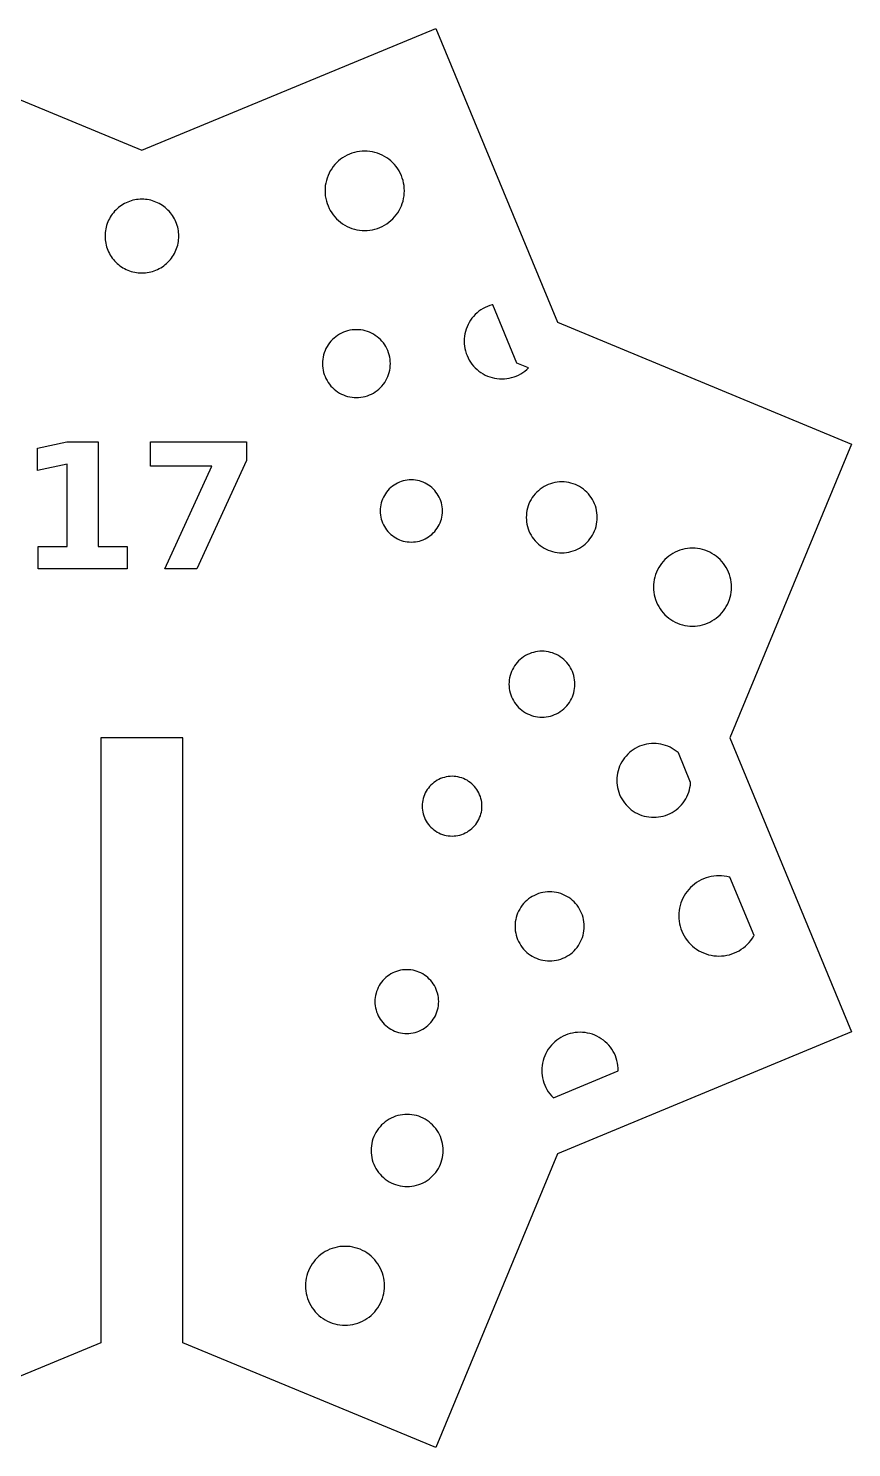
# Model space of a CAD drawing. Header units: millimetres. Extents: x 0 to 450, y -234 to 0.
# Drawn here: x 247.4 to 287.6, y -231.3 to -162 of the extents above; entities that cross this region are included whole.
import ezdxf

# ---------------------------------------------------------------- set-up
doc = ezdxf.new("R2010")
doc.units = ezdxf.units.MM
doc.layers.add('CUT', color=1, linetype='Continuous')
doc.layers.add('ENGRAVE', color=7, linetype='Continuous')

msp = doc.modelspace()

# ---------------------------------------------------------------- linework, layer by layer
at = {"layer": 'CUT'}
for points in [[(254.936, -226.175), (254.936, -196.645), (250.936, -196.645), (250.936, -226.175), (238.586, -231.291), (232.642, -216.94), (218.291, -210.996), (224.235, -196.645), (218.291, -182.295), (232.642, -176.351), (238.586, -162), (252.936, -167.944), (267.287, -162), (273.231, -176.351), (287.582, -182.295), (281.638, -196.645), (287.582, -210.996), (273.231, -216.94), (267.287, -231.291), (254.936, -226.175)], [(265.684, -170.431), (265.713, -170.307), (265.734, -170.182), (265.746, -170.056), (265.75, -169.929), (265.746, -169.802), (265.734, -169.676), (265.713, -169.551), (265.684, -169.428), (265.647, -169.306), (265.603, -169.188), (265.55, -169.072), (265.49, -168.96), (265.424, -168.853), (265.35, -168.749), (265.269, -168.651), (265.183, -168.559), (265.09, -168.472), (264.992, -168.392), (264.889, -168.318), (264.781, -168.251), (264.669, -168.191), (264.554, -168.139), (264.435, -168.094), (264.314, -168.057), (264.19, -168.029), (264.065, -168.008), (263.939, -167.996), (263.812, -167.991), (263.686, -167.996), (263.559, -168.008), (263.434, -168.029), (263.311, -168.057), (263.189, -168.094), (263.071, -168.139), (262.955, -168.191), (262.843, -168.251), (262.736, -168.318), (262.633, -168.392), (262.535, -168.472), (262.442, -168.559), (262.355, -168.651), (262.275, -168.749), (262.201, -168.853), (262.134, -168.96), (262.074, -169.072), (262.022, -169.188), (261.977, -169.306), (261.941, -169.428), (261.912, -169.551), (261.891, -169.676), (261.879, -169.802), (261.875, -169.929), (261.879, -170.056), (261.891, -170.182), (261.912, -170.307), (261.941, -170.431), (261.977, -170.552), (262.022, -170.671), (262.074, -170.786), (262.134, -170.898), (262.201, -171.006), (262.275, -171.109), (262.355, -171.207), (262.442, -171.299), (262.535, -171.386), (262.633, -171.466), (262.736, -171.54), (262.843, -171.607), (262.955, -171.667), (263.071, -171.719), (263.189, -171.764), (263.311, -171.801), (263.434, -171.83), (263.559, -171.85), (263.686, -171.863), (263.812, -171.867), (263.939, -171.863), (264.065, -171.85), (264.19, -171.83), (264.314, -171.801), (264.435, -171.764), (264.554, -171.719), (264.669, -171.667), (264.781, -171.607), (264.889, -171.54), (264.992, -171.466), (265.09, -171.386), (265.183, -171.299), (265.269, -171.207), (265.35, -171.109), (265.424, -171.006), (265.49, -170.898), (265.55, -170.786), (265.603, -170.671), (265.647, -170.552), (265.684, -170.431)], [(254.734, -172.052), (254.728, -171.964), (254.717, -171.876), (254.702, -171.789), (254.683, -171.703), (254.659, -171.618), (254.631, -171.534), (254.599, -171.451), (254.564, -171.37), (254.524, -171.292), (254.48, -171.215), (254.433, -171.14), (254.382, -171.068), (254.328, -170.998), (254.27, -170.931), (254.209, -170.867), (254.145, -170.806), (254.078, -170.749), (254.009, -170.694), (253.936, -170.643), (253.862, -170.596), (253.785, -170.553), (253.706, -170.513), (253.625, -170.477), (253.543, -170.445), (253.459, -170.418), (253.374, -170.394), (253.288, -170.375), (253.201, -170.36), (253.113, -170.349), (253.025, -170.342), (252.936, -170.34), (252.848, -170.342), (252.76, -170.349), (252.672, -170.36), (252.585, -170.375), (252.499, -170.394), (252.414, -170.418), (252.33, -170.445), (252.248, -170.477), (252.167, -170.513), (252.088, -170.553), (252.011, -170.596), (251.936, -170.643), (251.864, -170.694), (251.795, -170.749), (251.728, -170.806), (251.664, -170.867), (251.603, -170.931), (251.545, -170.998), (251.491, -171.068), (251.44, -171.14), (251.393, -171.215), (251.349, -171.292), (251.309, -171.37), (251.273, -171.451), (251.242, -171.534), (251.214, -171.618), (251.19, -171.703), (251.171, -171.789), (251.156, -171.876), (251.145, -171.964), (251.139, -172.052), (251.136, -172.14), (251.139, -172.228), (251.145, -172.317), (251.156, -172.404), (251.171, -172.491), (251.19, -172.577), (251.214, -172.663), (251.242, -172.746), (251.273, -172.829), (251.309, -172.91), (251.349, -172.989), (251.393, -173.065), (251.44, -173.14), (251.491, -173.212), (251.545, -173.282), (251.603, -173.349), (251.664, -173.413), (251.728, -173.474), (251.795, -173.532), (251.864, -173.586), (251.936, -173.637), (252.011, -173.684), (252.088, -173.728), (252.167, -173.767), (252.248, -173.803), (252.33, -173.835), (252.414, -173.863), (252.499, -173.886), (252.585, -173.905), (252.672, -173.921), (252.76, -173.931), (252.848, -173.938), (252.936, -173.94), (253.025, -173.938), (253.113, -173.931), (253.201, -173.921), (253.288, -173.905), (253.374, -173.886), (253.459, -173.863), (253.543, -173.835), (253.625, -173.803), (253.706, -173.767), (253.785, -173.728), (253.862, -173.684), (253.936, -173.637), (254.009, -173.586), (254.078, -173.532), (254.145, -173.474), (254.209, -173.413), (254.27, -173.349), (254.328, -173.282), (254.382, -173.212), (254.433, -173.14), (254.48, -173.065), (254.524, -172.989), (254.564, -172.91), (254.599, -172.829), (254.631, -172.746), (254.659, -172.663), (254.683, -172.577), (254.702, -172.491), (254.717, -172.404), (254.728, -172.317), (254.734, -172.228), (254.736, -172.14), (254.734, -172.052)], [(271.431, -178.867), (271.533, -178.804), (271.631, -178.733), (271.724, -178.657), (271.81, -178.576), (271.241, -178.341), (270.06, -175.489), (270.034, -175.495), (269.918, -175.53), (269.806, -175.572), (269.696, -175.622), (269.59, -175.679), (269.487, -175.742), (269.39, -175.812), (269.296, -175.889), (269.208, -175.971), (269.126, -176.059), (269.05, -176.152), (268.98, -176.25), (268.916, -176.353), (268.859, -176.459), (268.809, -176.569), (268.767, -176.681), (268.732, -176.797), (268.705, -176.914), (268.685, -177.033), (268.673, -177.153), (268.669, -177.273), (268.673, -177.393), (268.685, -177.513), (268.705, -177.632), (268.732, -177.749), (268.767, -177.865), (268.809, -177.977), (268.859, -178.087), (268.916, -178.193), (268.98, -178.296), (269.05, -178.394), (269.126, -178.487), (269.208, -178.575), (269.296, -178.657), (269.39, -178.733), (269.487, -178.804), (269.59, -178.867), (269.696, -178.924), (269.806, -178.974), (269.918, -179.016), (270.034, -179.051), (270.151, -179.079), (270.27, -179.098), (270.39, -179.11), (270.51, -179.114), (270.631, -179.11), (270.75, -179.098), (270.869, -179.079), (270.987, -179.051), (271.102, -179.016), (271.215, -178.974), (271.324, -178.924), (271.431, -178.867)], [(265.011, -178.797), (265.036, -178.691), (265.053, -178.584), (265.064, -178.476), (265.068, -178.368), (265.064, -178.26), (265.053, -178.152), (265.036, -178.045), (265.011, -177.939), (264.98, -177.835), (264.941, -177.734), (264.897, -177.635), (264.845, -177.539), (264.788, -177.447), (264.725, -177.359), (264.656, -177.275), (264.582, -177.196), (264.503, -177.122), (264.419, -177.053), (264.331, -176.99), (264.239, -176.932), (264.143, -176.881), (264.044, -176.836), (263.943, -176.798), (263.839, -176.767), (263.733, -176.742), (263.626, -176.724), (263.518, -176.714), (263.41, -176.71), (263.301, -176.714), (263.193, -176.724), (263.086, -176.742), (262.981, -176.767), (262.877, -176.798), (262.776, -176.836), (262.677, -176.881), (262.581, -176.932), (262.489, -176.99), (262.401, -177.053), (262.317, -177.122), (262.238, -177.196), (262.164, -177.275), (262.095, -177.359), (262.032, -177.447), (261.974, -177.539), (261.923, -177.635), (261.878, -177.734), (261.84, -177.835), (261.809, -177.939), (261.784, -178.045), (261.766, -178.152), (261.756, -178.26), (261.752, -178.368), (261.756, -178.476), (261.766, -178.584), (261.784, -178.691), (261.809, -178.797), (261.84, -178.901), (261.878, -179.002), (261.923, -179.101), (261.974, -179.197), (262.032, -179.289), (262.095, -179.377), (262.164, -179.461), (262.238, -179.54), (262.317, -179.614), (262.401, -179.683), (262.489, -179.746), (262.581, -179.804), (262.677, -179.855), (262.776, -179.899), (262.877, -179.938), (262.981, -179.969), (263.086, -179.994), (263.193, -180.011), (263.301, -180.022), (263.41, -180.026), (263.518, -180.022), (263.626, -180.011), (263.733, -179.994), (263.839, -179.969), (263.943, -179.938), (264.044, -179.899), (264.143, -179.855), (264.239, -179.804), (264.331, -179.746), (264.419, -179.683), (264.503, -179.614), (264.582, -179.54), (264.656, -179.461), (264.725, -179.377), (264.788, -179.289), (264.845, -179.197), (264.897, -179.101), (264.941, -179.002), (264.98, -178.901), (265.011, -178.797)], [(267.555, -185.954), (267.578, -185.857), (267.594, -185.759), (267.604, -185.66), (267.607, -185.561), (267.604, -185.462), (267.594, -185.363), (267.578, -185.265), (267.555, -185.168), (267.526, -185.073), (267.491, -184.98), (267.45, -184.889), (267.403, -184.802), (267.351, -184.717), (267.293, -184.637), (267.23, -184.56), (267.162, -184.487), (267.09, -184.419), (267.013, -184.356), (266.932, -184.298), (266.848, -184.246), (266.76, -184.199), (266.67, -184.158), (266.577, -184.123), (266.481, -184.094), (266.385, -184.072), (266.287, -184.055), (266.188, -184.046), (266.088, -184.042), (265.989, -184.046), (265.89, -184.055), (265.792, -184.072), (265.695, -184.094), (265.6, -184.123), (265.507, -184.158), (265.417, -184.199), (265.329, -184.246), (265.245, -184.298), (265.164, -184.356), (265.087, -184.419), (265.015, -184.487), (264.947, -184.56), (264.884, -184.637), (264.826, -184.717), (264.773, -184.802), (264.727, -184.889), (264.685, -184.98), (264.65, -185.073), (264.622, -185.168), (264.599, -185.265), (264.583, -185.363), (264.573, -185.462), (264.57, -185.561), (264.573, -185.66), (264.583, -185.759), (264.599, -185.857), (264.622, -185.954), (264.65, -186.049), (264.685, -186.142), (264.727, -186.233), (264.773, -186.32), (264.826, -186.405), (264.884, -186.485), (264.947, -186.562), (265.015, -186.635), (265.087, -186.703), (265.164, -186.766), (265.245, -186.824), (265.329, -186.876), (265.417, -186.923), (265.507, -186.964), (265.6, -186.999), (265.695, -187.028), (265.792, -187.05), (265.89, -187.067), (265.989, -187.076), (266.088, -187.079), (266.188, -187.076), (266.287, -187.067), (266.385, -187.05), (266.481, -187.028), (266.577, -186.999), (266.67, -186.964), (266.76, -186.923), (266.848, -186.876), (266.932, -186.824), (267.013, -186.766), (267.09, -186.703), (267.162, -186.635), (267.23, -186.562), (267.293, -186.485), (267.351, -186.405), (267.403, -186.32), (267.45, -186.233), (267.491, -186.142), (267.526, -186.049), (267.555, -185.954)], [(275.108, -186.321), (275.134, -186.211), (275.152, -186.099), (275.163, -185.986), (275.167, -185.873), (275.163, -185.759), (275.152, -185.646), (275.134, -185.534), (275.108, -185.424), (275.075, -185.315), (275.035, -185.209), (274.988, -185.106), (274.935, -185.006), (274.875, -184.91), (274.809, -184.818), (274.737, -184.73), (274.659, -184.647), (274.577, -184.57), (274.489, -184.498), (274.397, -184.432), (274.301, -184.372), (274.201, -184.318), (274.097, -184.271), (273.991, -184.232), (273.883, -184.199), (273.772, -184.173), (273.66, -184.154), (273.547, -184.143), (273.434, -184.14), (273.321, -184.143), (273.208, -184.154), (273.096, -184.173), (272.986, -184.199), (272.877, -184.232), (272.771, -184.271), (272.668, -184.318), (272.568, -184.372), (272.471, -184.432), (272.379, -184.498), (272.291, -184.57), (272.209, -184.647), (272.131, -184.73), (272.059, -184.818), (271.993, -184.91), (271.933, -185.006), (271.88, -185.106), (271.833, -185.209), (271.793, -185.315), (271.76, -185.424), (271.734, -185.534), (271.716, -185.646), (271.705, -185.759), (271.701, -185.873), (271.705, -185.986), (271.716, -186.099), (271.734, -186.211), (271.76, -186.321), (271.793, -186.43), (271.833, -186.536), (271.88, -186.639), (271.933, -186.739), (271.993, -186.835), (272.059, -186.927), (272.131, -187.015), (272.209, -187.098), (272.291, -187.175), (272.379, -187.247), (272.471, -187.313), (272.568, -187.373), (272.668, -187.427), (272.771, -187.474), (272.877, -187.513), (272.986, -187.546), (273.096, -187.572), (273.208, -187.591), (273.321, -187.602), (273.434, -187.605), (273.547, -187.602), (273.66, -187.591), (273.772, -187.572), (273.883, -187.546), (273.991, -187.513), (274.097, -187.474), (274.201, -187.427), (274.301, -187.373), (274.397, -187.313), (274.489, -187.247), (274.577, -187.175), (274.659, -187.098), (274.737, -187.015), (274.809, -186.927), (274.875, -186.835), (274.935, -186.739), (274.988, -186.639), (275.035, -186.536), (275.075, -186.43), (275.108, -186.321)], [(281.65, -189.772), (281.679, -189.651), (281.699, -189.528), (281.711, -189.404), (281.715, -189.28), (281.711, -189.155), (281.699, -189.032), (281.679, -188.909), (281.65, -188.787), (281.614, -188.668), (281.57, -188.552), (281.519, -188.438), (281.46, -188.329), (281.394, -188.223), (281.322, -188.122), (281.243, -188.025), (281.158, -187.935), (281.067, -187.849), (280.971, -187.77), (280.87, -187.698), (280.764, -187.632), (280.654, -187.574), (280.541, -187.522), (280.424, -187.478), (280.305, -187.442), (280.184, -187.414), (280.061, -187.394), (279.937, -187.381), (279.813, -187.377), (279.688, -187.381), (279.564, -187.394), (279.441, -187.414), (279.32, -187.442), (279.201, -187.478), (279.085, -187.522), (278.971, -187.574), (278.861, -187.632), (278.756, -187.698), (278.654, -187.77), (278.558, -187.849), (278.467, -187.935), (278.382, -188.025), (278.303, -188.122), (278.231, -188.223), (278.165, -188.329), (278.106, -188.438), (278.055, -188.552), (278.011, -188.668), (277.975, -188.787), (277.947, -188.909), (277.926, -189.032), (277.914, -189.155), (277.91, -189.28), (277.914, -189.404), (277.926, -189.528), (277.947, -189.651), (277.975, -189.772), (278.011, -189.891), (278.055, -190.008), (278.106, -190.121), (278.165, -190.231), (278.231, -190.337), (278.303, -190.438), (278.382, -190.534), (278.467, -190.625), (278.558, -190.71), (278.654, -190.789), (278.756, -190.862), (278.861, -190.927), (278.971, -190.986), (279.085, -191.038), (279.201, -191.081), (279.32, -191.118), (279.441, -191.146), (279.564, -191.166), (279.688, -191.178), (279.813, -191.182), (279.937, -191.178), (280.061, -191.166), (280.184, -191.146), (280.305, -191.118), (280.424, -191.081), (280.541, -191.038), (280.654, -190.986), (280.764, -190.927), (280.87, -190.862), (280.971, -190.789), (281.067, -190.71), (281.158, -190.625), (281.243, -190.534), (281.322, -190.438), (281.394, -190.337), (281.46, -190.231), (281.519, -190.121), (281.57, -190.008), (281.614, -189.891), (281.65, -189.772)], [(274.019, -194.434), (274.043, -194.332), (274.06, -194.228), (274.071, -194.123), (274.074, -194.018), (274.071, -193.913), (274.06, -193.808), (274.043, -193.704), (274.019, -193.602), (273.989, -193.501), (273.952, -193.402), (273.908, -193.306), (273.859, -193.214), (273.803, -193.124), (273.742, -193.039), (273.675, -192.957), (273.603, -192.88), (273.526, -192.808), (273.445, -192.742), (273.359, -192.68), (273.27, -192.625), (273.177, -192.575), (273.081, -192.532), (272.983, -192.495), (272.882, -192.464), (272.779, -192.44), (272.676, -192.423), (272.571, -192.413), (272.466, -192.409), (272.36, -192.413), (272.256, -192.423), (272.152, -192.44), (272.049, -192.464), (271.948, -192.495), (271.85, -192.532), (271.754, -192.575), (271.661, -192.625), (271.572, -192.68), (271.486, -192.742), (271.405, -192.808), (271.328, -192.88), (271.256, -192.957), (271.189, -193.039), (271.128, -193.124), (271.072, -193.214), (271.023, -193.306), (270.979, -193.402), (270.942, -193.501), (270.912, -193.602), (270.888, -193.704), (270.871, -193.808), (270.86, -193.913), (270.857, -194.018), (270.86, -194.123), (270.871, -194.228), (270.888, -194.332), (270.912, -194.434), (270.942, -194.535), (270.979, -194.633), (271.023, -194.729), (271.072, -194.822), (271.128, -194.912), (271.189, -194.997), (271.256, -195.079), (271.328, -195.155), (271.405, -195.227), (271.486, -195.294), (271.572, -195.355), (271.661, -195.411), (271.754, -195.461), (271.85, -195.504), (271.948, -195.541), (272.049, -195.572), (272.152, -195.596), (272.256, -195.613), (272.36, -195.623), (272.466, -195.627), (272.571, -195.623), (272.676, -195.613), (272.779, -195.596), (272.882, -195.572), (272.983, -195.541), (273.081, -195.504), (273.177, -195.461), (273.27, -195.411), (273.359, -195.355), (273.445, -195.294), (273.526, -195.227), (273.603, -195.155), (273.675, -195.079), (273.742, -194.997), (273.803, -194.912), (273.859, -194.822), (273.908, -194.729), (273.952, -194.633), (273.989, -194.535), (274.019, -194.434)], [(279.664, -199.182), (279.691, -199.067), (279.71, -198.951), (279.722, -198.833), (279.723, -198.816), (279.125, -197.373), (279.112, -197.361), (279.021, -197.286), (278.925, -197.217), (278.825, -197.155), (278.721, -197.1), (278.614, -197.051), (278.503, -197.009), (278.39, -196.975), (278.275, -196.948), (278.159, -196.929), (278.042, -196.918), (277.924, -196.914), (277.806, -196.918), (277.689, -196.929), (277.572, -196.948), (277.458, -196.975), (277.345, -197.009), (277.234, -197.051), (277.127, -197.1), (277.023, -197.155), (276.923, -197.217), (276.827, -197.286), (276.736, -197.361), (276.65, -197.441), (276.569, -197.528), (276.494, -197.619), (276.426, -197.715), (276.363, -197.815), (276.308, -197.919), (276.259, -198.026), (276.218, -198.136), (276.183, -198.249), (276.157, -198.364), (276.137, -198.48), (276.126, -198.598), (276.122, -198.716), (276.126, -198.833), (276.137, -198.951), (276.157, -199.067), (276.183, -199.182), (276.218, -199.295), (276.259, -199.405), (276.308, -199.513), (276.363, -199.617), (276.426, -199.717), (276.494, -199.813), (276.569, -199.904), (276.65, -199.99), (276.736, -200.07), (276.827, -200.145), (276.923, -200.214), (277.023, -200.276), (277.127, -200.332), (277.234, -200.38), (277.345, -200.422), (277.458, -200.456), (277.572, -200.483), (277.689, -200.502), (277.806, -200.514), (277.924, -200.518), (278.042, -200.514), (278.159, -200.502), (278.275, -200.483), (278.39, -200.456), (278.503, -200.422), (278.614, -200.38), (278.721, -200.332), (278.825, -200.276), (278.925, -200.214), (279.021, -200.145), (279.112, -200.07), (279.198, -199.99), (279.279, -199.904), (279.354, -199.813), (279.422, -199.717), (279.484, -199.617), (279.54, -199.513), (279.589, -199.405), (279.63, -199.295), (279.664, -199.182)], [(269.486, -200.352), (269.508, -200.259), (269.524, -200.165), (269.533, -200.07), (269.536, -199.974), (269.533, -199.879), (269.524, -199.784), (269.508, -199.69), (269.486, -199.597), (269.459, -199.506), (269.425, -199.417), (269.386, -199.33), (269.341, -199.246), (269.291, -199.165), (269.235, -199.087), (269.174, -199.014), (269.109, -198.944), (269.04, -198.879), (268.966, -198.818), (268.888, -198.763), (268.807, -198.712), (268.723, -198.667), (268.636, -198.628), (268.547, -198.594), (268.456, -198.567), (268.363, -198.545), (268.269, -198.529), (268.174, -198.52), (268.079, -198.517), (267.983, -198.52), (267.888, -198.529), (267.794, -198.545), (267.701, -198.567), (267.61, -198.594), (267.521, -198.628), (267.434, -198.667), (267.35, -198.712), (267.269, -198.763), (267.191, -198.818), (267.118, -198.879), (267.048, -198.944), (266.983, -199.014), (266.922, -199.087), (266.867, -199.165), (266.817, -199.246), (266.772, -199.33), (266.732, -199.417), (266.699, -199.506), (266.671, -199.597), (266.649, -199.69), (266.634, -199.784), (266.624, -199.879), (266.621, -199.974), (266.624, -200.07), (266.634, -200.165), (266.649, -200.259), (266.671, -200.352), (266.699, -200.443), (266.732, -200.532), (266.772, -200.619), (266.817, -200.703), (266.867, -200.784), (266.922, -200.862), (266.983, -200.935), (267.048, -201.005), (267.118, -201.07), (267.191, -201.131), (267.269, -201.186), (267.35, -201.237), (267.434, -201.282), (267.521, -201.321), (267.61, -201.355), (267.701, -201.382), (267.794, -201.404), (267.888, -201.419), (267.983, -201.429), (268.079, -201.432), (268.174, -201.429), (268.269, -201.419), (268.363, -201.404), (268.456, -201.382), (268.547, -201.355), (268.636, -201.321), (268.723, -201.282), (268.807, -201.237), (268.888, -201.186), (268.966, -201.131), (269.04, -201.07), (269.109, -201.005), (269.174, -200.935), (269.235, -200.862), (269.291, -200.784), (269.341, -200.703), (269.386, -200.619), (269.425, -200.532), (269.459, -200.443), (269.486, -200.352)], [(282.581, -206.624), (282.663, -206.524), (282.737, -206.42), (282.805, -206.311), (282.818, -206.288), (281.64, -203.445), (281.615, -203.437), (281.49, -203.408), (281.363, -203.387), (281.235, -203.374), (281.107, -203.37), (280.979, -203.374), (280.851, -203.387), (280.725, -203.408), (280.6, -203.437), (280.477, -203.474), (280.357, -203.52), (280.24, -203.572), (280.127, -203.633), (280.018, -203.701), (279.914, -203.775), (279.815, -203.857), (279.721, -203.945), (279.633, -204.038), (279.552, -204.137), (279.477, -204.242), (279.409, -204.351), (279.349, -204.464), (279.296, -204.581), (279.251, -204.701), (279.214, -204.823), (279.184, -204.948), (279.163, -205.075), (279.151, -205.203), (279.147, -205.331), (279.151, -205.459), (279.163, -205.587), (279.184, -205.713), (279.214, -205.838), (279.251, -205.961), (279.296, -206.081), (279.349, -206.198), (279.409, -206.311), (279.477, -206.42), (279.552, -206.524), (279.633, -206.624), (279.721, -206.717), (279.815, -206.805), (279.914, -206.886), (280.018, -206.961), (280.127, -207.029), (280.24, -207.089), (280.357, -207.142), (280.477, -207.187), (280.6, -207.225), (280.725, -207.254), (280.851, -207.275), (280.979, -207.287), (281.107, -207.291), (281.235, -207.287), (281.363, -207.275), (281.49, -207.254), (281.615, -207.225), (281.737, -207.187), (281.858, -207.142), (281.974, -207.089), (282.088, -207.029), (282.196, -206.961), (282.301, -206.886), (282.4, -206.805), (282.494, -206.717), (282.581, -206.624)], [(274.472, -206.279), (274.497, -206.171), (274.515, -206.062), (274.525, -205.952), (274.529, -205.842), (274.525, -205.731), (274.515, -205.621), (274.497, -205.512), (274.472, -205.405), (274.439, -205.299), (274.401, -205.195), (274.355, -205.095), (274.303, -204.997), (274.245, -204.903), (274.18, -204.814), (274.11, -204.728), (274.035, -204.648), (273.954, -204.572), (273.868, -204.502), (273.779, -204.438), (273.685, -204.379), (273.587, -204.327), (273.487, -204.282), (273.383, -204.243), (273.278, -204.211), (273.17, -204.185), (273.061, -204.167), (272.951, -204.157), (272.84, -204.153), (272.73, -204.157), (272.62, -204.167), (272.511, -204.185), (272.403, -204.211), (272.298, -204.243), (272.194, -204.282), (272.094, -204.327), (271.996, -204.379), (271.902, -204.438), (271.813, -204.502), (271.727, -204.572), (271.646, -204.648), (271.571, -204.728), (271.501, -204.814), (271.436, -204.903), (271.378, -204.997), (271.326, -205.095), (271.28, -205.195), (271.241, -205.299), (271.209, -205.405), (271.184, -205.512), (271.166, -205.621), (271.155, -205.731), (271.152, -205.842), (271.155, -205.952), (271.166, -206.062), (271.184, -206.171), (271.209, -206.279), (271.241, -206.384), (271.28, -206.488), (271.326, -206.589), (271.378, -206.686), (271.436, -206.78), (271.501, -206.87), (271.571, -206.955), (271.646, -207.036), (271.727, -207.111), (271.813, -207.181), (271.902, -207.246), (271.996, -207.304), (272.094, -207.356), (272.194, -207.402), (272.298, -207.441), (272.403, -207.473), (272.511, -207.498), (272.62, -207.516), (272.73, -207.527), (272.84, -207.53), (272.951, -207.527), (273.061, -207.516), (273.17, -207.498), (273.278, -207.473), (273.383, -207.441), (273.487, -207.402), (273.587, -207.356), (273.685, -207.304), (273.779, -207.246), (273.868, -207.181), (273.954, -207.111), (274.035, -207.036), (274.11, -206.955), (274.18, -206.87), (274.245, -206.78), (274.303, -206.686), (274.355, -206.589), (274.401, -206.488), (274.439, -206.384), (274.472, -206.279)], [(267.371, -209.917), (267.394, -209.818), (267.411, -209.717), (267.421, -209.616), (267.424, -209.514), (267.421, -209.412), (267.411, -209.311), (267.394, -209.21), (267.371, -209.111), (267.341, -209.014), (267.305, -208.918), (267.263, -208.826), (267.215, -208.736), (267.162, -208.649), (267.102, -208.567), (267.038, -208.488), (266.968, -208.414), (266.894, -208.344), (266.815, -208.279), (266.732, -208.22), (266.646, -208.166), (266.556, -208.118), (266.463, -208.076), (266.368, -208.04), (266.271, -208.011), (266.171, -207.988), (266.071, -207.971), (265.97, -207.961), (265.868, -207.958), (265.766, -207.961), (265.665, -207.971), (265.564, -207.988), (265.465, -208.011), (265.368, -208.04), (265.272, -208.076), (265.18, -208.118), (265.09, -208.166), (265.003, -208.22), (264.921, -208.279), (264.842, -208.344), (264.768, -208.414), (264.698, -208.488), (264.633, -208.567), (264.574, -208.649), (264.52, -208.736), (264.472, -208.826), (264.43, -208.918), (264.394, -209.014), (264.365, -209.111), (264.342, -209.21), (264.325, -209.311), (264.315, -209.412), (264.312, -209.514), (264.315, -209.616), (264.325, -209.717), (264.342, -209.818), (264.365, -209.917), (264.394, -210.014), (264.43, -210.109), (264.472, -210.202), (264.52, -210.292), (264.574, -210.378), (264.633, -210.461), (264.698, -210.54), (264.768, -210.614), (264.842, -210.684), (264.921, -210.748), (265.003, -210.808), (265.09, -210.862), (265.18, -210.91), (265.272, -210.952), (265.368, -210.987), (265.465, -211.017), (265.564, -211.04), (265.665, -211.057), (265.766, -211.067), (265.868, -211.07), (265.97, -211.067), (266.071, -211.057), (266.171, -211.04), (266.271, -211.017), (266.368, -210.987), (266.463, -210.952), (266.556, -210.91), (266.646, -210.862), (266.732, -210.808), (266.815, -210.748), (266.894, -210.684), (266.968, -210.614), (267.038, -210.54), (267.102, -210.461), (267.162, -210.378), (267.215, -210.292), (267.263, -210.202), (267.305, -210.109), (267.341, -210.014), (267.371, -209.917)], [(272.924, -214.11), (273.007, -214.2), (273.022, -214.213), (276.192, -212.9), (276.193, -212.88), (276.189, -212.758), (276.177, -212.636), (276.157, -212.516), (276.129, -212.397), (276.094, -212.28), (276.051, -212.166), (276, -212.055), (275.943, -211.947), (275.878, -211.843), (275.807, -211.744), (275.73, -211.65), (275.646, -211.561), (275.557, -211.477), (275.463, -211.4), (275.364, -211.328), (275.26, -211.264), (275.152, -211.206), (275.041, -211.156), (274.927, -211.113), (274.81, -211.078), (274.691, -211.05), (274.57, -211.03), (274.449, -211.018), (274.327, -211.014), (274.205, -211.018), (274.083, -211.03), (273.963, -211.05), (273.844, -211.078), (273.727, -211.113), (273.613, -211.156), (273.502, -211.206), (273.394, -211.264), (273.29, -211.328), (273.191, -211.4), (273.096, -211.477), (273.007, -211.561), (272.924, -211.65), (272.846, -211.744), (272.775, -211.843), (272.711, -211.947), (272.653, -212.055), (272.603, -212.166), (272.56, -212.28), (272.524, -212.397), (272.497, -212.516), (272.477, -212.636), (272.465, -212.758), (272.461, -212.88), (272.465, -213.002), (272.477, -213.124), (272.497, -213.244), (272.524, -213.363), (272.56, -213.48), (272.603, -213.594), (272.653, -213.705), (272.711, -213.813), (272.775, -213.917), (272.846, -214.016), (272.924, -214.11)], [(267.586, -217.239), (267.612, -217.127), (267.631, -217.013), (267.642, -216.898), (267.646, -216.783), (267.642, -216.668), (267.631, -216.553), (267.612, -216.44), (267.586, -216.327), (267.553, -216.217), (267.512, -216.109), (267.464, -216.004), (267.41, -215.903), (267.349, -215.805), (267.282, -215.711), (267.209, -215.622), (267.13, -215.538), (267.046, -215.459), (266.957, -215.386), (266.863, -215.319), (266.765, -215.258), (266.664, -215.204), (266.559, -215.156), (266.451, -215.116), (266.341, -215.082), (266.228, -215.056), (266.115, -215.037), (266, -215.026), (265.885, -215.022), (265.77, -215.026), (265.655, -215.037), (265.541, -215.056), (265.429, -215.082), (265.319, -215.116), (265.211, -215.156), (265.106, -215.204), (265.004, -215.258), (264.906, -215.319), (264.813, -215.386), (264.724, -215.459), (264.64, -215.538), (264.561, -215.622), (264.488, -215.711), (264.42, -215.805), (264.36, -215.903), (264.305, -216.004), (264.258, -216.109), (264.217, -216.217), (264.184, -216.327), (264.157, -216.44), (264.139, -216.553), (264.127, -216.668), (264.124, -216.783), (264.127, -216.898), (264.139, -217.013), (264.157, -217.127), (264.184, -217.239), (264.217, -217.349), (264.258, -217.457), (264.305, -217.562), (264.36, -217.664), (264.42, -217.762), (264.488, -217.855), (264.561, -217.944), (264.64, -218.029), (264.724, -218.107), (264.813, -218.18), (264.906, -218.248), (265.004, -218.308), (265.106, -218.363), (265.211, -218.41), (265.319, -218.451), (265.429, -218.484), (265.541, -218.511), (265.655, -218.529), (265.77, -218.541), (265.885, -218.544), (266, -218.541), (266.115, -218.529), (266.228, -218.511), (266.341, -218.484), (266.451, -218.451), (266.559, -218.41), (266.664, -218.363), (266.765, -218.308), (266.863, -218.248), (266.957, -218.18), (267.046, -218.107), (267.13, -218.029), (267.209, -217.944), (267.282, -217.855), (267.349, -217.762), (267.41, -217.664), (267.464, -217.562), (267.512, -217.457), (267.553, -217.349), (267.586, -217.239)], [(264.712, -223.888), (264.741, -223.765), (264.761, -223.641), (264.774, -223.516), (264.778, -223.39), (264.774, -223.264), (264.761, -223.138), (264.741, -223.014), (264.712, -222.891), (264.675, -222.771), (264.631, -222.653), (264.579, -222.538), (264.52, -222.427), (264.453, -222.32), (264.38, -222.217), (264.3, -222.12), (264.213, -222.028), (264.121, -221.942), (264.024, -221.862), (263.922, -221.788), (263.815, -221.722), (263.703, -221.662), (263.589, -221.61), (263.471, -221.566), (263.35, -221.529), (263.227, -221.501), (263.103, -221.48), (262.977, -221.468), (262.852, -221.464), (262.726, -221.468), (262.6, -221.48), (262.476, -221.501), (262.353, -221.529), (262.232, -221.566), (262.114, -221.61), (262, -221.662), (261.888, -221.722), (261.781, -221.788), (261.679, -221.862), (261.582, -221.942), (261.49, -222.028), (261.403, -222.12), (261.323, -222.217), (261.25, -222.32), (261.183, -222.427), (261.124, -222.538), (261.072, -222.653), (261.028, -222.771), (260.991, -222.891), (260.962, -223.014), (260.942, -223.138), (260.93, -223.264), (260.925, -223.39), (260.93, -223.516), (260.942, -223.641), (260.962, -223.765), (260.991, -223.888), (261.028, -224.009), (261.072, -224.127), (261.124, -224.242), (261.183, -224.353), (261.25, -224.46), (261.323, -224.562), (261.403, -224.66), (261.49, -224.752), (261.582, -224.838), (261.679, -224.918), (261.781, -224.991), (261.888, -225.058), (262, -225.117), (262.114, -225.169), (262.232, -225.214), (262.353, -225.25), (262.476, -225.279), (262.6, -225.299), (262.726, -225.312), (262.852, -225.316), (262.977, -225.312), (263.103, -225.299), (263.227, -225.279), (263.35, -225.25), (263.471, -225.214), (263.589, -225.169), (263.703, -225.117), (263.815, -225.058), (263.922, -224.991), (264.024, -224.918), (264.121, -224.838), (264.213, -224.752), (264.3, -224.66), (264.38, -224.562), (264.453, -224.46), (264.52, -224.353), (264.579, -224.242), (264.631, -224.127), (264.675, -224.009), (264.712, -223.888)]]:
    msp.add_lwpolyline(points, close=True, dxfattribs=at)
at = {"layer": 'ENGRAVE'}
for points in [[(249.287, -187.289), (249.287, -183.281), (247.837, -183.58), (247.837, -182.492), (249.278, -182.193), (250.798, -182.193), (250.798, -187.289), (252.21, -187.289), (252.21, -188.393), (247.875, -188.393), (247.875, -187.289), (249.287, -187.289)], [(253.364, -182.193), (258.036, -182.193), (258.036, -183.094), (255.619, -188.393), (254.061, -188.393), (256.349, -183.369), (253.364, -183.369), (253.364, -182.193)]]:
    msp.add_lwpolyline(points, close=True, dxfattribs=at)

doc.saveas('drawing.dxf')
